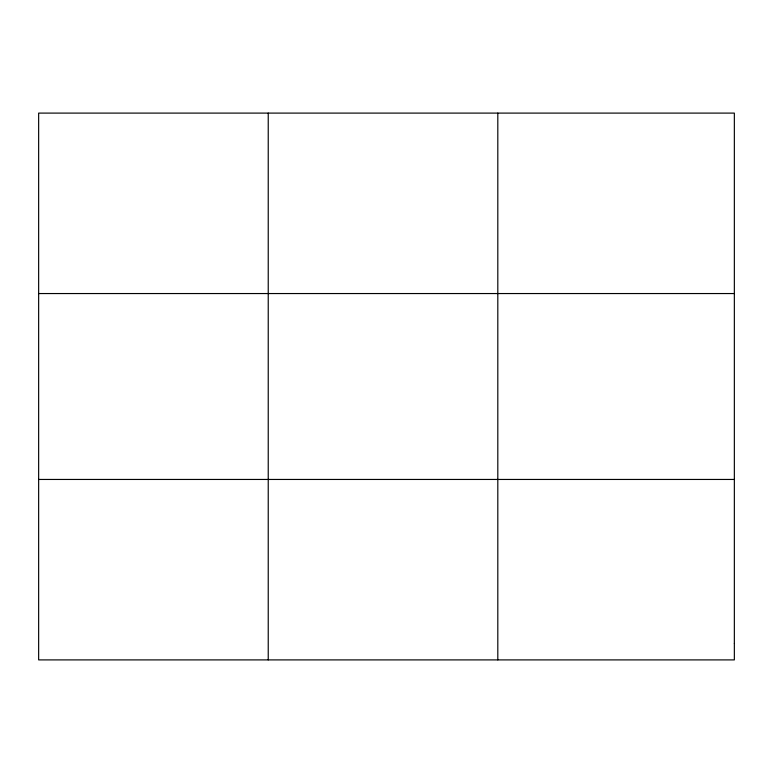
<?xml version="1.0" encoding="UTF-8"?>
<svg xmlns="http://www.w3.org/2000/svg" width="773" height="773" viewBox="0 0 773 773"><rect width="100%" height="100%" fill="white"/><g stroke="black" fill="none" stroke-linecap="round" stroke-linejoin="round"><path stroke-width="1.16" d="M268.231 113.1L268.231 659.9M497.812 113.1L497.812 659.9M38.65 293.547L734.35 293.547M38.65 479.453L734.35 479.453M734.35 643.494L734.35 659.9L38.65 659.9L38.65 113.1L734.35 113.1L734.35 643.494"/></g></svg>
